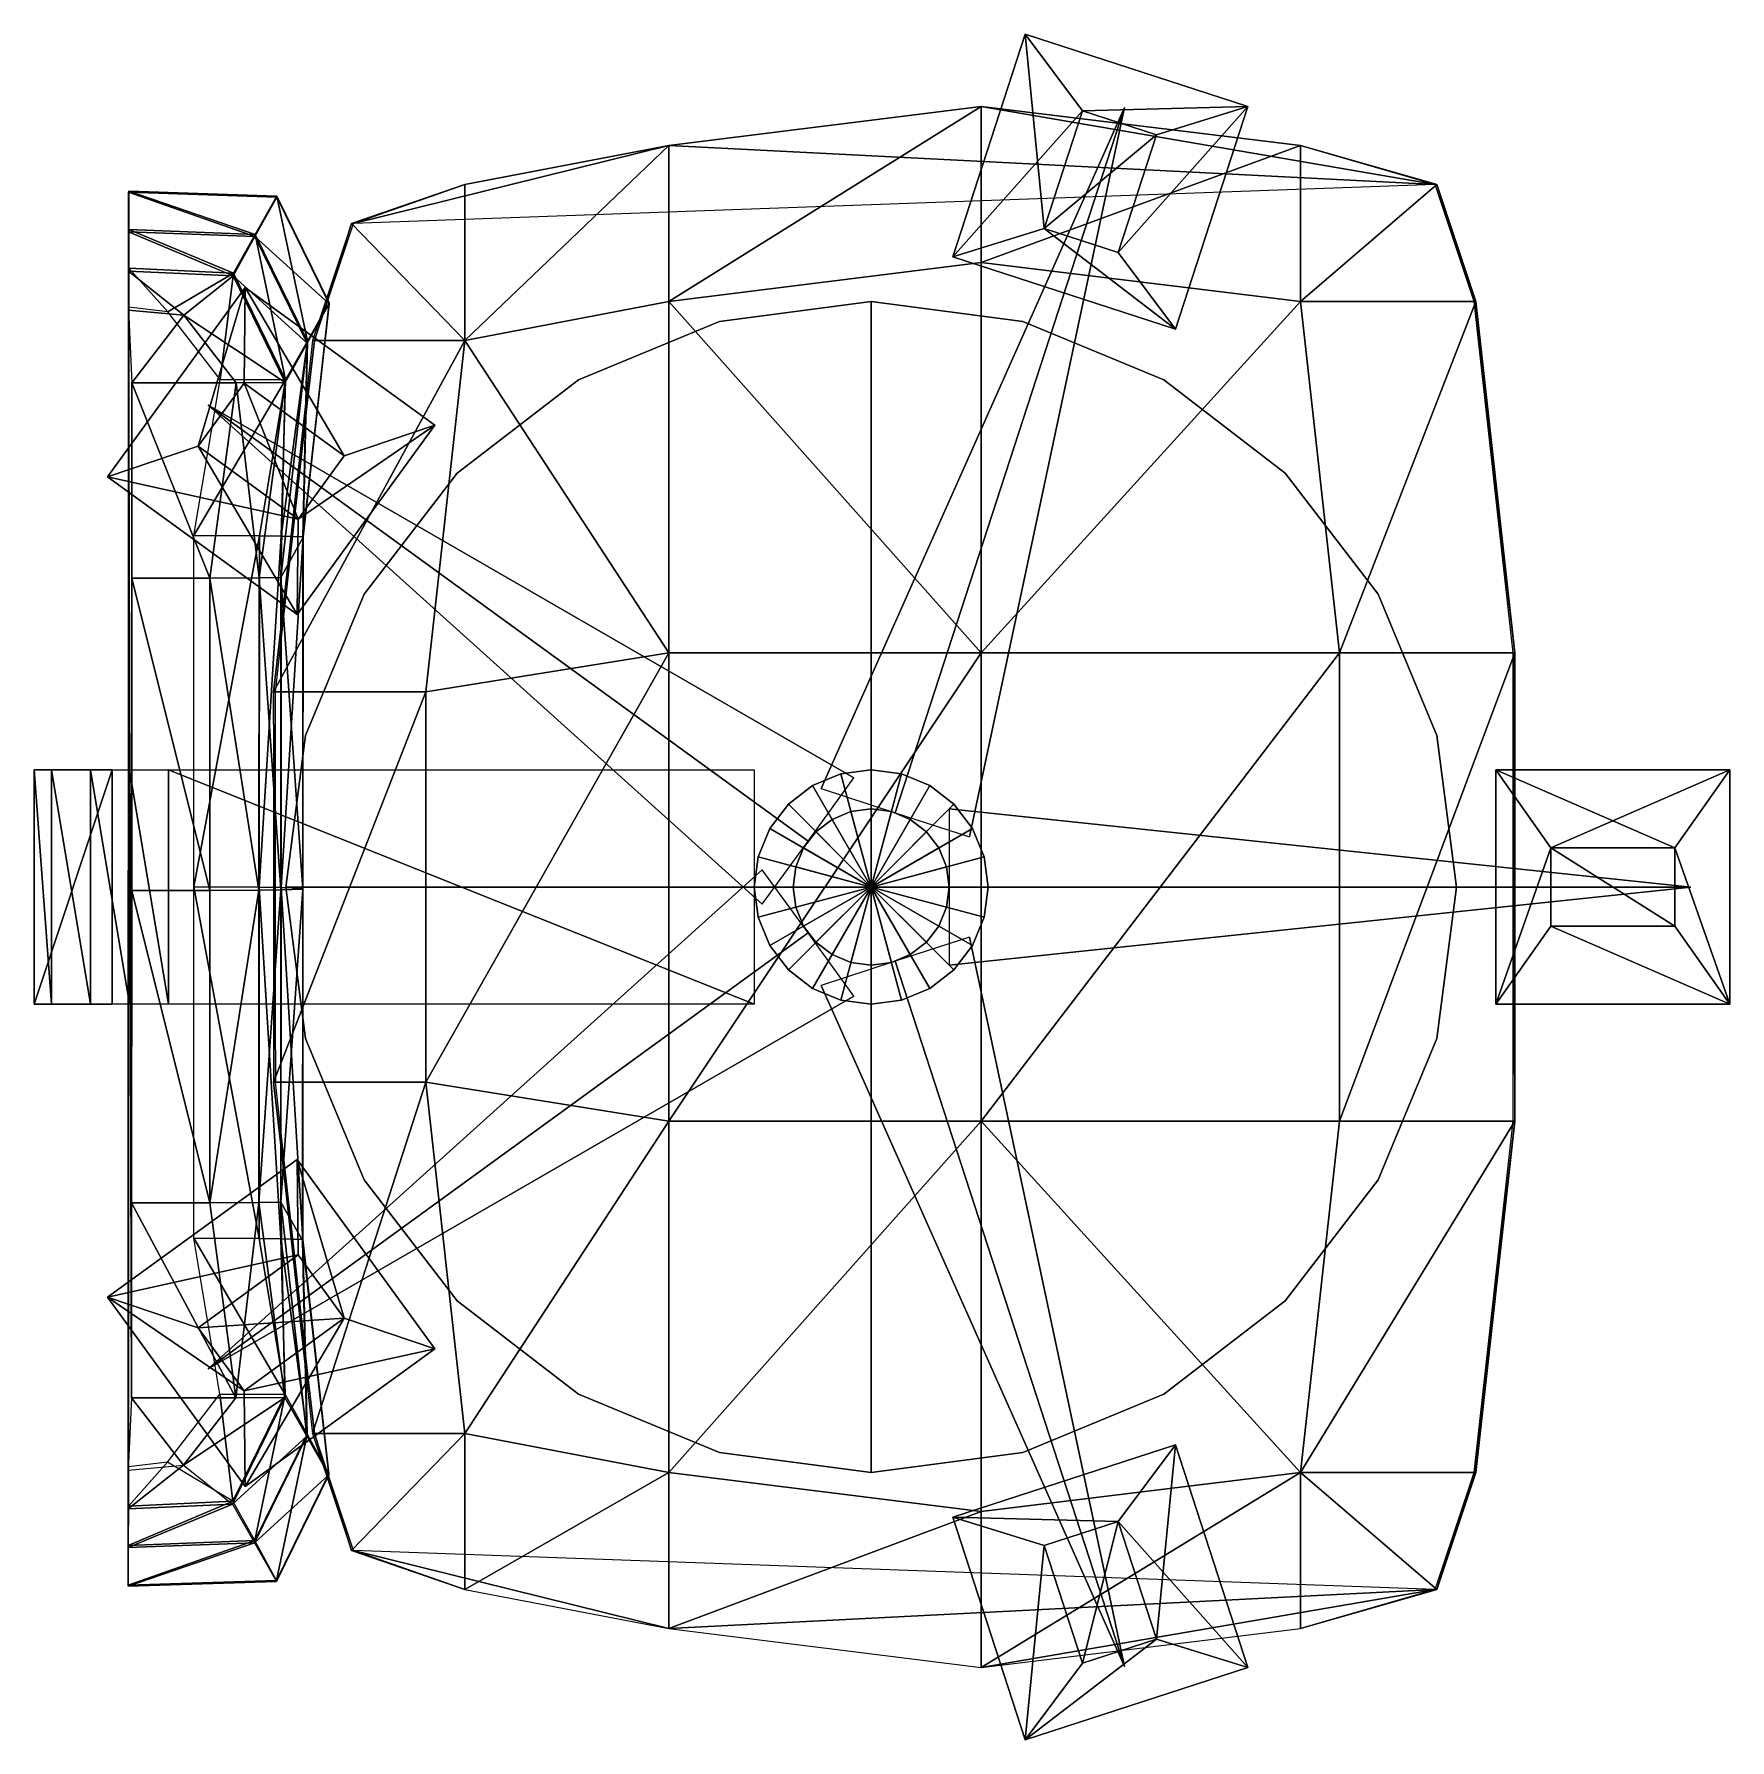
# Model space of a CAD drawing. Extents: x -0.534 to 0.018, y -0.277 to 0.277.
import ezdxf

# ---------------------------------------------------------------- set-up
doc = ezdxf.new("R2010")
doc.units = 0
doc.header["$LTSCALE"] = 2
doc.layers.get('0').update_dxf_attribs({"linetype": 'CONTINUOUS'})

msp = doc.modelspace()

# ---------------------------------------------------------------- meshes
at = {"color": 251, "linetype": 'BYBLOCK'}
mesh = msp.add_polyface(dxfattribs=at)
corners = [(-0.21134, -0.2775, 0.01796), (-0.13886, -0.25395, 0.01796), (-0.21134, -0.2775, 0.05606), (-0.13886, -0.25395, 0.05606), (-0.19273, -0.25257, 0.07402), (-0.16857, -0.24472, 0.07402), (-0.16857, -0.24472), (-0.19273, -0.25257), (-0.23488, -0.20503, 0.01796), (-0.16241, -0.18148, 0.01796), (-0.18102, -0.20641), (-0.20518, -0.21426), (-0.23488, -0.20503, 0.05606), (-0.20518, -0.21426, 0.07402), (-0.18102, -0.20641, 0.07402), (-0.16241, -0.18148, 0.05606), (0.01796, -0.0381, 0.01796), (0.01796, 0.0381, 0.01796), (0.01796, -0.0381, 0.05606), (0.01796, 0.0381, 0.05606), (0, -0.0127, 0.07402), (0, 0.0127, 0.07402), (0, 0.0127), (0, -0.0127), (-0.05824, -0.0381, 0.01796), (-0.05824, 0.0381, 0.01796), (-0.04028, 0.0127), (-0.04028, -0.0127), (-0.05824, -0.0381, 0.05606), (-0.04028, -0.0127, 0.07402), (-0.04028, 0.0127, 0.07402), (-0.05824, 0.0381, 0.05606), (-0.13886, 0.25395, 0.01796), (-0.21134, 0.2775, 0.01796), (-0.13886, 0.25395, 0.05606), (-0.21134, 0.2775, 0.05606), (-0.16857, 0.24472, 0.07402), (-0.19273, 0.25257, 0.07402), (-0.19273, 0.25257), (-0.16857, 0.24472), (-0.16241, 0.18148, 0.01796), (-0.23488, 0.20503, 0.01796), (-0.20518, 0.21426), (-0.18102, 0.20641), (-0.16241, 0.18148, 0.05606), (-0.18102, 0.20641, 0.07402), (-0.20518, 0.21426, 0.07402), (-0.23488, 0.20503, 0.05606), (-0.50987, -0.1334, 0.01796), (-0.46508, -0.19505, 0.01796), (-0.50987, -0.1334, 0.05606), (-0.46508, -0.19505, 0.05606), (-0.48041, -0.1434, 0.07402), (-0.46548, -0.16394, 0.07402), (-0.46548, -0.16394), (-0.48041, -0.1434), (-0.44823, -0.08861, 0.01796), (-0.40344, -0.15026, 0.01796), (-0.4329, -0.14027), (-0.44783, -0.11972), (-0.44823, -0.08861, 0.05606), (-0.44783, -0.11972, 0.07402), (-0.4329, -0.14027, 0.07402), (-0.40344, -0.15026, 0.05606), (-0.46508, 0.19505, 0.01796), (-0.50987, 0.1334, 0.01796), (-0.46508, 0.19505, 0.05606), (-0.50987, 0.1334, 0.05606), (-0.46548, 0.16394, 0.07402), (-0.48041, 0.1434, 0.07402), (-0.48041, 0.1434), (-0.46548, 0.16394), (-0.40344, 0.15026, 0.01796), (-0.44823, 0.08861, 0.01796), (-0.44783, 0.11972), (-0.4329, 0.14027), (-0.40344, 0.15026, 0.05606), (-0.4329, 0.14027, 0.07402), (-0.44783, 0.11972, 0.07402), (-0.44823, 0.08861, 0.05606)]
mesh.append_faces([[corners[k] for k in face] for face in [(0, 1, 2), (3, 2, 1), (4, 2, 5), (3, 5, 2), (1, 0, 6), (7, 6, 0), (12, 2, 13), (4, 13, 2), (13, 4, 14), (5, 14, 4), (15, 14, 3), (5, 3, 14), (16, 17, 18), (19, 18, 17), (20, 18, 21), (19, 21, 18), (17, 16, 22), (23, 22, 16), (28, 18, 29), (20, 29, 18), (29, 20, 30), (21, 30, 20), (31, 30, 19), (21, 19, 30), (32, 33, 34), (35, 34, 33), (36, 34, 37), (35, 37, 34), (33, 32, 38), (39, 38, 32), (44, 34, 45), (36, 45, 34), (45, 36, 46), (37, 46, 36), (47, 46, 35), (37, 35, 46), (48, 49, 50), (51, 50, 49), (52, 50, 53), (51, 53, 50), (49, 48, 54), (55, 54, 48), (60, 50, 61), (52, 61, 50), (61, 52, 62), (53, 62, 52), (63, 62, 51), (53, 51, 62), (64, 65, 66), (67, 66, 65), (68, 66, 69), (67, 69, 66), (65, 64, 70), (71, 70, 64), (76, 66, 77), (68, 77, 66), (77, 68, 78), (69, 78, 68), (79, 78, 67), (69, 67, 78)]], dxfattribs={"vtx1": -1, "color": 251})
mesh.append_faces([[corners[k] for k in face] for face in [(8, 9, 10), (10, 11, 8), (12, 13, 14), (14, 15, 12), (9, 8, 12), (12, 15, 9), (2, 12, 8), (8, 0, 2), (0, 8, 11), (11, 7, 0), (7, 11, 10), (10, 6, 7), (6, 10, 9), (9, 1, 6), (1, 9, 15), (15, 3, 1), (24, 25, 26), (26, 27, 24), (28, 29, 30), (30, 31, 28), (25, 24, 28), (28, 31, 25), (18, 28, 24), (24, 16, 18), (16, 24, 27), (27, 23, 16), (23, 27, 26), (26, 22, 23), (22, 26, 25), (25, 17, 22), (17, 25, 31), (31, 19, 17), (40, 41, 42), (42, 43, 40), (44, 45, 46), (46, 47, 44), (41, 40, 44), (44, 47, 41), (34, 44, 40), (40, 32, 34), (32, 40, 43), (43, 39, 32), (39, 43, 42), (42, 38, 39), (38, 42, 41), (41, 33, 38), (33, 41, 47), (47, 35, 33), (56, 57, 58), (58, 59, 56), (60, 61, 62), (62, 63, 60), (57, 56, 60), (60, 63, 57), (50, 60, 56), (56, 48, 50), (48, 56, 59), (59, 55, 48), (55, 59, 58), (58, 54, 55), (54, 58, 57), (57, 49, 54), (49, 57, 63), (63, 51, 49), (72, 73, 74), (74, 75, 72), (76, 77, 78), (78, 79, 76), (73, 72, 76), (76, 79, 73), (66, 76, 72), (72, 64, 66), (64, 72, 75), (75, 71, 64), (71, 75, 74), (74, 70, 71), (70, 74, 73), (73, 65, 70), (65, 73, 79), (79, 67, 65)]], dxfattribs={"vtx2": -1, "color": 251})
at = {"color": 0, "linetype": 'BYBLOCK'}
mesh = msp.add_polyface(dxfattribs=at)
corners = [(-0.46817, -0.1662, 1.08956), (-0.50208, -0.16619, 1.08954), (-0.48518, -0.18814, 1.07676), (-0.50322, -0.18972, 1.07674), (-0.50308, 0.18764, 1.07837), (-0.50196, 0.164, 1.09097), (-0.48505, 0.18605, 1.07837), (-0.46805, 0.16399, 1.09098), (-0.50199, 0.10045, 1.10339), (-0.47659, 0.10044, 1.10341), (-0.50202, -0.00115, 1.10296), (-0.47662, -0.00116, 1.10297), (-0.50206, -0.10275, 1.10252), (-0.47666, -0.10276, 1.10253), (-0.06467, -0.1905, 0.73585), (-0.12174, -0.1905, 0.76091), (-0.07737, -0.2286, 0.71045), (-0.12174, -0.2413, 0.73551), (-0.10904, -0.0762, 0.74821), (-0.05197, -0.0762, 0.72315), (-0.10904, 0.0762, 0.74821), (-0.05197, 0.0762, 0.72315), (-0.12174, 0.1905, 0.76091), (-0.06467, 0.1905, 0.73585), (-0.12174, 0.2413, 0.73551), (-0.07737, 0.2286, 0.71045), (-0.22568, -0.2032, 0.74838), (-0.22568, -0.254, 0.72298), (-0.22568, -0.0762, 0.73568), (-0.22568, 0.0762, 0.73568), (-0.22568, 0.2032, 0.74838), (-0.22568, 0.254, 0.72298), (-0.32728, 0.2413, 0.72298), (-0.32728, 0.1905, 0.74838), (-0.32728, 0.0762, 0.73568), (-0.32728, -0.0762, 0.73568), (-0.32728, -0.1905, 0.74838), (-0.32728, -0.2413, 0.72298), (-0.39362, -0.1778, 0.75339), (-0.39362, -0.2286, 0.72799), (-0.40632, -0.0635, 0.74069), (-0.40632, 0.0635, 0.74069), (-0.39362, 0.1778, 0.75339), (-0.39362, 0.2286, 0.72799), (-0.43047, 0.2159, 0.71045), (-0.44317, 0.1778, 0.73585), (-0.45587, 0.0635, 0.72315), (-0.45587, -0.0635, 0.72315), (-0.44317, -0.1778, 0.73585), (-0.43047, -0.2159, 0.71045)]
mesh.append_faces([[corners[k] for k in face] for face in [(2, 1, 3), (6, 5, 7), (16, 15, 17), (25, 22, 23), (15, 28, 26), (22, 29, 20), (29, 33, 34), (28, 36, 26), (35, 38, 36), (34, 42, 41), (42, 44, 45), (38, 49, 39)]], dxfattribs={"vtx0": -1, "color": 0})
mesh.append_faces([[corners[k] for k in face] for face in [(0, 1, 2), (4, 5, 6), (8, 9, 5), (7, 5, 9), (10, 11, 8), (9, 8, 11), (12, 13, 10), (11, 10, 13), (1, 0, 12), (13, 12, 0), (14, 15, 16), (18, 15, 19), (14, 19, 15), (20, 18, 21), (19, 21, 18), (22, 20, 23), (21, 23, 20), (24, 22, 25), (26, 27, 15), (17, 15, 27), (18, 28, 15), (29, 28, 20), (18, 20, 28), (30, 29, 22), (31, 30, 24), (22, 24, 30), (32, 33, 31), (30, 31, 33), (30, 33, 29), (34, 35, 29), (28, 29, 35), (35, 36, 28), (36, 37, 26), (27, 26, 37), (38, 39, 36), (37, 36, 39), (40, 38, 35), (41, 40, 34), (35, 34, 40), (33, 42, 34), (43, 42, 32), (33, 32, 42), (43, 44, 42), (45, 46, 42), (41, 42, 46), (46, 47, 41), (40, 41, 47), (47, 48, 40), (38, 40, 48), (48, 49, 38)]], dxfattribs={"vtx1": -1, "color": 0})
mesh = msp.add_polyface(dxfattribs=at)
corners = [(-0.22568, -0.254, 0.72298), (-0.07795, -0.2286, 0.69952), (-0.32728, -0.2413, 0.72298), (-0.42989, -0.2159, 0.70202), (-0.22568, 0.254, 0.72298), (-0.07795, 0.2286, 0.69952), (-0.32728, 0.2413, 0.72298), (-0.42989, 0.2159, 0.70202), (-0.46193, 0.21161, 1.04039), (-0.50306, 0.2132, 1.04038), (-0.46905, 0.1988, 1.06573), (-0.50307, 0.20039, 1.06572), (-0.4548, 0.22447, 1.00235), (-0.50303, 0.22607, 1.00234), (-0.503, 0.22639, 0.92614), (-0.45477, 0.2248, 0.92615), (-0.50298, 0.21391, 0.87528), (-0.46186, 0.21232, 0.87529), (-0.48505, 0.18605, 1.07837), (-0.50308, 0.18764, 1.07837), (-0.50298, 0.20132, 0.84983), (-0.46896, 0.19973, 0.84983), (-0.50298, 0.18868, 0.83707), (-0.49027, 0.18709, 0.83707), (-0.50311, -0.18867, 0.83544), (-0.50312, -0.20143, 0.84809), (-0.49041, -0.1871, 0.83546), (-0.4691, -0.19986, 0.84811), (-0.50314, -0.21424, 0.87343), (-0.46201, -0.21267, 0.87346), (-0.46919, -0.20079, 1.06401), (-0.50321, -0.20236, 1.06399), (-0.48518, -0.18814, 1.07676), (-0.50322, -0.18972, 1.07674), (-0.50316, -0.22716, 0.92418), (-0.45493, -0.22559, 0.92421), (-0.5032, -0.22749, 1.00038), (-0.45496, -0.22592, 1.00041), (-0.46208, -0.21338, 1.03856), (-0.50321, -0.21495, 1.03853), (-0.07737, -0.2286, 0.71045), (-0.12174, -0.2413, 0.73551), (-0.43047, -0.2159, 0.71045), (-0.39362, -0.2286, 0.72799), (-0.43047, 0.2159, 0.71045), (-0.39362, 0.2286, 0.72799), (-0.07737, 0.2286, 0.71045), (-0.12174, 0.2413, 0.73551)]
mesh.append_faces([[corners[k] for k in face] for face in [(2, 1, 3), (6, 5, 7), (10, 9, 11), (8, 13, 9), (17, 14, 15), (18, 11, 19), (21, 16, 17), (23, 20, 21), (26, 25, 27), (27, 28, 29), (32, 31, 33), (29, 34, 35), (38, 36, 39), (30, 39, 31), (41, 1, 0), (3, 43, 2), (7, 45, 6), (47, 5, 4)]], dxfattribs={"vtx0": -1, "color": 0})
mesh.append_faces([[corners[k] for k in face] for face in [(0, 1, 2), (4, 5, 6), (8, 9, 10), (12, 13, 8), (14, 13, 15), (12, 15, 13), (16, 14, 17), (10, 11, 18), (20, 16, 21), (22, 20, 23), (24, 25, 26), (25, 28, 27), (30, 31, 32), (28, 34, 29), (34, 36, 35), (37, 35, 36), (37, 36, 38), (38, 39, 30), (40, 1, 41), (42, 43, 3), (44, 45, 7), (46, 5, 47)]], dxfattribs={"vtx1": -1, "color": 0})
at = {"color": 251, "linetype": 'BYBLOCK'}
mesh = msp.add_polyface(dxfattribs=at)
corners = [(-0.07743, 0.04931, 0.18941), (-0.07743, 0.04931, 0.21481), (-0.07094, 0, 0.21481), (-0.09646, 0.09525, 0.18941), (-0.09646, 0.09525, 0.21481), (-0.12674, 0.1347, 0.18941), (-0.12674, 0.1347, 0.21481), (-0.16619, 0.16498, 0.18941), (-0.16619, 0.16498, 0.21481), (-0.21213, 0.18401, 0.18941), (-0.21213, 0.18401, 0.21481), (-0.26144, 0.1905, 0.18941), (-0.26144, 0.1905, 0.21481), (-0.24874, 0.022, 0.39261), (-0.24874, 0.022, 0.69741), (-0.24348, 0.01796, 0.69741), (-0.25487, 0.02453, 0.39261), (-0.25487, 0.02453, 0.69741), (-0.26144, 0.0254, 0.39261), (-0.26144, 0.0254, 0.69741), (-0.22844, 0.01905, 0.08781), (-0.2345, 0.02694, 0.08781), (-0.22844, 0.01905, 0.39261), (-0.2345, 0.02694, 0.39261), (-0.26144, 0, 0.08781), (-0.24239, 0.033, 0.08781), (-0.26144, 0, 0.39261), (-0.24239, 0.033, 0.39261), (-0.25158, 0.0368, 0.08781), (-0.25158, 0.0368, 0.39261), (-0.26144, 0.0381, 0.08781), (-0.26144, 0.0381, 0.39261), (-0.17902, 0.25365, 0.11321), (-0.17902, 0.25365, 0.07511), (-0.27775, 0.03201, 0.08781), (-0.25359, 0.02416, 0.15131), (-0.22943, 0.01631, 0.08781)]
mesh.append_faces([[corners[k] for k in face] for face in [(32, 34, 35), (36, 32, 35)]], dxfattribs={"vtx0": -1, "color": 251})
mesh.append_faces([[corners[k] for k in face] for face in [(21, 24, 25), (25, 24, 28), (28, 24, 30)]], dxfattribs={"vtx0": -1, "vtx1": -1, "color": 251})
mesh.append_faces([[corners[k] for k in face] for face in [(26, 23, 27), (26, 27, 29), (26, 29, 31)]], dxfattribs={"vtx0": -1, "vtx2": -1, "color": 251})
mesh.append_faces([[corners[k] for k in face] for face in [(0, 3, 1), (3, 5, 4), (5, 7, 6), (7, 9, 8), (9, 11, 10), (13, 16, 14), (16, 18, 17), (20, 21, 22), (21, 25, 23), (25, 28, 27), (28, 30, 29), (33, 32, 36)]], dxfattribs={"vtx1": -1, "color": 251})
mesh.append_faces([[corners[k] for k in face] for face in [(0, 1, 2), (3, 4, 1), (5, 6, 4), (7, 8, 6), (9, 10, 8), (11, 12, 10), (13, 14, 15), (16, 17, 14), (18, 19, 17), (21, 23, 22), (25, 27, 23), (28, 29, 27), (30, 31, 29), (32, 33, 34)]], dxfattribs={"vtx2": -1, "color": 251})
at = {"color": 0, "linetype": 'BYBLOCK'}
mesh = msp.add_polyface(dxfattribs=at)
corners = [(-0.50298, 0.18868, 0.83707), (-0.50298, 0.20132, 0.84983), (-0.50312, -0.20143, 0.84809), (-0.50311, -0.18867, 0.83544), (-0.50298, 0.21391, 0.87528), (-0.50314, -0.21424, 0.87343), (-0.503, 0.22639, 0.92614), (-0.50316, -0.22716, 0.92418), (-0.50196, 0.164, 1.09097), (-0.50199, 0.10045, 1.10339), (-0.50206, -0.10275, 1.10252), (-0.50208, -0.16619, 1.08954), (-0.50308, 0.18764, 1.07837), (-0.50322, -0.18972, 1.07674), (-0.50307, 0.20039, 1.06572), (-0.50321, -0.20236, 1.06399), (-0.50306, 0.2132, 1.04038), (-0.50321, -0.21495, 1.03853), (-0.50303, 0.22607, 1.00234), (-0.5032, -0.22749, 1.00038), (-0.46905, 0.1988, 1.06573), (-0.45205, 0.1641, 1.06559), (-0.44493, 0.1769, 1.04025), (-0.46193, 0.21161, 1.04039), (-0.46058, 0.10054, 1.07801), (-0.45347, 0.10065, 1.05262), (-0.46062, -0.00105, 1.07757), (-0.4535, -0.00095, 1.05218), (-0.44637, -0.00073, 1.00138), (-0.44633, 0.11357, 1.00187), (-0.4378, 0.18976, 1.00221), (-0.4548, 0.22447, 1.00235), (-0.43777, 0.19009, 0.92601), (-0.45477, 0.2248, 0.92615), (-0.4463, 0.1139, 0.92568), (-0.44634, -0.0004, 0.92518), (-0.45343, -0.00018, 0.87438), (-0.45338, 0.11412, 0.87487), (-0.44486, 0.17762, 0.87515), (-0.46186, 0.21232, 0.87529), (-0.47659, 0.10044, 1.10341), (-0.47662, -0.00116, 1.10297), (-0.46805, 0.16399, 1.09098), (-0.48505, 0.18605, 1.07837), (-0.45196, 0.16503, 0.84969), (-0.46896, 0.19973, 0.84983), (-0.46048, 0.11423, 0.84947), (-0.46052, -0.00007, 0.84898), (-0.48183, 0.00005, 0.82357), (-0.48179, 0.11435, 0.82406), (-0.47327, 0.16514, 0.82428), (-0.49027, 0.18709, 0.83707), (-0.45207, -0.16517, 0.84827), (-0.4691, -0.19986, 0.84811), (-0.47338, -0.16505, 0.82286), (-0.49041, -0.1871, 0.83546), (-0.46056, -0.11437, 0.84848), (-0.48187, -0.11425, 0.82307), (-0.45347, -0.11448, 0.87389), (-0.44498, -0.17798, 0.87362), (-0.46201, -0.21267, 0.87346), (-0.46817, -0.1662, 1.08956), (-0.48518, -0.18814, 1.07676), (-0.45217, -0.1661, 1.06417), (-0.46919, -0.20079, 1.06401), (-0.47666, -0.10276, 1.10253), (-0.46066, -0.10265, 1.07714), (-0.4379, -0.1909, 0.92436), (-0.45493, -0.22559, 0.92421), (-0.44638, -0.1147, 0.92469), (-0.44641, -0.11503, 1.00089), (-0.43794, -0.19123, 1.00056), (-0.45496, -0.22592, 1.00041), (-0.44506, -0.17869, 1.03871), (-0.46208, -0.21338, 1.03856), (-0.45354, -0.10255, 1.05174), (-0.44259, -0.1778, 0.70202), (-0.44317, -0.1778, 0.73585), (-0.43047, -0.2159, 0.71045), (-0.42989, -0.2159, 0.70202), (-0.45529, -0.0635, 0.70202), (-0.45587, -0.0635, 0.72315), (-0.45529, 0.0635, 0.70202), (-0.45587, 0.0635, 0.72315), (-0.44259, 0.1778, 0.70202), (-0.44317, 0.1778, 0.73585), (-0.42989, 0.2159, 0.70202), (-0.43047, 0.2159, 0.71045), (-0.07795, 0.2286, 0.69952), (-0.07737, 0.2286, 0.71045), (-0.06525, 0.1905, 0.69952), (-0.06467, 0.1905, 0.73585), (-0.05197, 0.0762, 0.72315), (-0.05255, 0.0762, 0.69952), (-0.05197, -0.0762, 0.72315), (-0.05255, -0.0762, 0.69952), (-0.06525, -0.1905, 0.69952), (-0.06467, -0.1905, 0.73585), (-0.07737, -0.2286, 0.71045), (-0.07795, -0.2286, 0.69952)]
mesh.append_faces([[corners[k] for k in face] for face in [(21, 25, 22), (22, 29, 30), (34, 38, 32), (43, 21, 20), (37, 44, 38), (45, 50, 51), (54, 53, 55), (52, 58, 59), (63, 62, 64), (59, 69, 67), (70, 73, 71), (75, 63, 73), (76, 78, 79), (76, 81, 77), (84, 83, 82), (84, 87, 85), (90, 89, 91), (90, 92, 93), (96, 94, 97), (96, 98, 99)]], dxfattribs={"vtx0": -1, "color": 0})
mesh.append_faces([[corners[k] for k in face] for face in [(4, 5, 2), (2, 1, 4), (6, 7, 5), (5, 4, 6)]], dxfattribs={"vtx0": -1, "vtx2": -1, "color": 0})
mesh.append_faces([[corners[k] for k in face] for face in [(52, 53, 54), (56, 52, 57), (54, 57, 52), (47, 56, 48), (57, 48, 56), (36, 58, 47), (56, 47, 58), (56, 58, 52), (59, 60, 52), (53, 52, 60), (61, 62, 63), (65, 61, 66), (63, 66, 61), (41, 65, 26), (66, 26, 65), (67, 68, 59), (60, 59, 68), (58, 69, 59), (35, 69, 36), (58, 36, 69), (28, 70, 35), (69, 35, 70), (70, 71, 69), (67, 69, 71), (71, 72, 67), (68, 67, 72), (73, 74, 71), (72, 71, 74), (75, 73, 70), (27, 75, 28), (70, 28, 75), (26, 66, 27), (75, 27, 66), (66, 63, 75), (63, 64, 73), (74, 73, 64), (88, 89, 90), (91, 92, 90), (92, 94, 93), (95, 93, 94), (95, 94, 96), (97, 98, 96)]], dxfattribs={"vtx1": -1, "color": 0})
mesh.append_faces([[corners[k] for k in face] for face in [(0, 1, 2), (10, 11, 8), (12, 8, 11), (11, 13, 12), (14, 12, 13), (13, 15, 14), (16, 14, 15), (15, 17, 16), (18, 16, 17), (17, 19, 18), (6, 18, 19), (19, 7, 6)]], dxfattribs={"vtx1": -1, "vtx2": -1, "color": 0})
mesh.append_faces([[corners[k] for k in face] for face in [(2, 3, 0), (8, 9, 10), (20, 21, 22), (22, 23, 20), (21, 24, 25), (24, 26, 27), (27, 25, 24), (25, 27, 28), (28, 29, 25), (22, 25, 29), (23, 22, 30), (30, 31, 23), (31, 30, 32), (32, 33, 31), (30, 29, 34), (34, 32, 30), (29, 28, 35), (35, 34, 29), (34, 35, 36), (36, 37, 34), (34, 37, 38), (33, 32, 38), (38, 39, 33), (40, 41, 26), (26, 24, 40), (42, 40, 24), (24, 21, 42), (43, 42, 21), (39, 38, 44), (44, 45, 39), (37, 46, 44), (37, 36, 47), (47, 46, 37), (46, 47, 48), (48, 49, 46), (44, 46, 49), (49, 50, 44), (45, 44, 50), (76, 77, 78), (76, 80, 81), (80, 82, 83), (83, 81, 80), (84, 85, 83), (84, 86, 87)]], dxfattribs={"vtx2": -1, "color": 0})
at = {"color": 251, "linetype": 'BYBLOCK'}
mesh = msp.add_polyface(dxfattribs=at)
corners = [(-0.31074, 0.18401, 0.18941), (-0.31074, 0.18401, 0.21481), (-0.26144, 0.1905, 0.21481), (-0.35669, 0.16498, 0.18941), (-0.35669, 0.16498, 0.21481), (-0.39614, 0.1347, 0.18941), (-0.39614, 0.1347, 0.21481), (-0.42642, 0.09525, 0.18941), (-0.42642, 0.09525, 0.21481), (-0.44545, 0.04931, 0.18941), (-0.44545, 0.04931, 0.21481), (-0.45194, 0, 0.18941), (-0.45194, 0, 0.21481), (-0.28344, 0.0127, 0.39261), (-0.28344, 0.0127, 0.69741), (-0.2794, 0.01796, 0.69741), (-0.28597, 0.00657, 0.39261), (-0.28597, 0.00657, 0.69741), (-0.28684, 0, 0.39261), (-0.28684, 0, 0.69741), (-0.28049, 0.033, 0.08781), (-0.28838, 0.02694, 0.08781), (-0.28049, 0.033, 0.39261), (-0.28838, 0.02694, 0.39261), (-0.26144, 0, 0.08781), (-0.29444, 0.01905, 0.08781), (-0.29444, 0.01905, 0.39261), (-0.29824, 0.00986, 0.08781), (-0.26144, 0, 0.39261), (-0.29824, 0.00986, 0.39261), (-0.29954, 0, 0.08781), (-0.29954, 0, 0.39261), (-0.4772, 0.15676, 0.11321), (-0.4772, 0.15676, 0.07511), (-0.29692, -0.00562, 0.08781), (-0.28199, 0.01493, 0.15131), (-0.26706, 0.03548, 0.08781)]
mesh.append_faces([[corners[k] for k in face] for face in [(32, 34, 35), (36, 32, 35)]], dxfattribs={"vtx0": -1, "color": 251})
mesh.append_faces([[corners[k] for k in face] for face in [(21, 24, 25), (25, 24, 27), (27, 24, 30)]], dxfattribs={"vtx0": -1, "vtx1": -1, "color": 251})
mesh.append_faces([[corners[k] for k in face] for face in [(28, 26, 29), (28, 29, 31)]], dxfattribs={"vtx0": -1, "vtx2": -1, "color": 251})
mesh.append_faces([[corners[k] for k in face] for face in [(0, 3, 1), (3, 5, 4), (5, 7, 6), (7, 9, 8), (9, 11, 10), (13, 16, 14), (16, 18, 17), (20, 21, 22), (21, 25, 23), (25, 27, 26), (27, 30, 29), (33, 32, 36)]], dxfattribs={"vtx1": -1, "color": 251})
mesh.append_faces([[corners[k] for k in face] for face in [(0, 1, 2), (3, 4, 1), (5, 6, 4), (7, 8, 6), (9, 10, 8), (11, 12, 10), (13, 14, 15), (16, 17, 14), (18, 19, 17), (21, 23, 22), (25, 26, 23), (27, 29, 26), (30, 31, 29), (32, 33, 34)]], dxfattribs={"vtx2": -1, "color": 251})
mesh = msp.add_polyface(dxfattribs=at)
corners = [(-0.26144, 0.1905, 0.18941), (-0.31074, 0.18401, 0.18941), (-0.26144, 0.1905, 0.21481), (-0.25487, 0.02453, 0.39261), (-0.26144, 0, 0.39261), (-0.26144, 0.0254, 0.39261), (-0.26801, 0.02453, 0.39261), (-0.26144, 0, 0.69741), (-0.26144, 0.0254, 0.69741), (-0.26801, 0.02453, 0.69741), (-0.27414, 0.022, 0.39261), (-0.27414, 0.022, 0.69741), (-0.2794, 0.01796, 0.39261), (-0.2794, 0.01796, 0.69741), (-0.28344, 0.0127, 0.39261), (-0.28344, 0.0127, 0.69741), (-0.28597, 0.00657, 0.39261), (-0.28597, 0.00657, 0.69741), (-0.28684, 0, 0.39261), (-0.28684, 0, 0.69741), (-0.26144, 0.0381, 0.08781), (-0.26144, 0, 0.08781), (-0.2713, 0.0368, 0.08781), (-0.26144, 0.0381, 0.39261), (-0.2713, 0.0368, 0.39261), (-0.28049, 0.033, 0.08781), (-0.28049, 0.033, 0.39261), (-0.28838, 0.02694, 0.08781), (-0.28838, 0.02694, 0.39261), (-0.29444, 0.01905, 0.39261), (-0.26144, 0.0381, 0.21481), (-0.26144, 0.0381, 0.18941)]
mesh.append_faces([[corners[k] for k in face] for face in [(3, 4, 5), (5, 4, 6), (6, 4, 10), (10, 4, 12), (12, 4, 14), (14, 4, 16), (16, 4, 18), (20, 21, 22), (22, 21, 25), (25, 21, 27)]], dxfattribs={"vtx0": -1, "vtx1": -1, "color": 251})
mesh.append_faces([[corners[k] for k in face] for face in [(7, 8, 9), (7, 9, 11), (7, 11, 13), (7, 13, 15), (7, 15, 17), (7, 17, 19), (4, 23, 24), (4, 24, 26), (4, 26, 28), (4, 28, 29)]], dxfattribs={"vtx0": -1, "vtx2": -1, "color": 251})
mesh.append_faces([[corners[k] for k in face] for face in [(0, 1, 2), (5, 6, 8), (6, 10, 9), (10, 12, 11), (12, 14, 13), (20, 22, 23), (22, 25, 24), (30, 31, 2), (0, 2, 31)]], dxfattribs={"vtx1": -1, "color": 251})
mesh.append_faces([[corners[k] for k in face] for face in [(6, 9, 8), (10, 11, 9), (12, 13, 11), (22, 24, 23), (25, 26, 24)]], dxfattribs={"vtx2": -1, "color": 251})
mesh = msp.add_polyface(dxfattribs=at)
corners = [(-0.07094, 0, 0.18941), (-0.07743, 0.04931, 0.18941), (-0.07094, 0, 0.21481), (-0.23604, 0, 0.39261), (-0.26144, 0, 0.39261), (-0.2369, 0.00657, 0.39261), (-0.26144, 0, 0.69741), (-0.23604, 0, 0.69741), (-0.2369, 0.00657, 0.69741), (-0.23944, 0.0127, 0.39261), (-0.23944, 0.0127, 0.69741), (-0.24348, 0.01796, 0.39261), (-0.24348, 0.01796, 0.69741), (-0.24874, 0.022, 0.39261), (-0.24874, 0.022, 0.69741), (-0.25487, 0.02453, 0.39261), (-0.25487, 0.02453, 0.69741), (-0.26144, 0.0254, 0.69741), (-0.22334, 0, 0.08781), (-0.26144, 0, 0.08781), (-0.22464, 0.00986, 0.08781), (-0.22334, 0, 0.39261), (-0.22464, 0.00986, 0.39261), (-0.22844, 0.01905, 0.08781), (-0.22844, 0.01905, 0.39261), (-0.2345, 0.02694, 0.08781), (-0.2345, 0.02694, 0.39261), (0.00526, 0, 0.11321), (0.00526, 0, 0.07511), (-0.23604, 0.0254, 0.08781), (-0.23604, 0, 0.15131), (-0.22334, 0, 0.21481), (-0.22334, 0, 0.18941)]
mesh.append_faces([[corners[k] for k in face] for face in [(27, 29, 30)]], dxfattribs={"vtx0": -1, "color": 251})
mesh.append_faces([[corners[k] for k in face] for face in [(3, 4, 5), (5, 4, 9), (9, 4, 11), (11, 4, 13), (13, 4, 15), (18, 19, 20), (20, 19, 23), (23, 19, 25)]], dxfattribs={"vtx0": -1, "vtx1": -1, "color": 251})
mesh.append_faces([[corners[k] for k in face] for face in [(6, 7, 8), (6, 8, 10), (6, 10, 12), (6, 12, 14), (6, 14, 16), (6, 16, 17), (4, 21, 22), (4, 22, 24), (4, 24, 26)]], dxfattribs={"vtx0": -1, "vtx2": -1, "color": 251})
mesh.append_faces([[corners[k] for k in face] for face in [(0, 1, 2), (3, 5, 7), (5, 9, 8), (9, 11, 10), (11, 13, 12), (18, 20, 21), (20, 23, 22), (31, 32, 2), (0, 2, 32)]], dxfattribs={"vtx1": -1, "color": 251})
mesh.append_faces([[corners[k] for k in face] for face in [(5, 8, 7), (9, 10, 8), (11, 12, 10), (20, 22, 21), (23, 24, 22), (27, 28, 29)]], dxfattribs={"vtx2": -1, "color": 251})
mesh = msp.add_polyface(dxfattribs=at)
corners = [(-0.29954, -0.0381, 0.68471), (-0.49004, -0.0381, 0.68471), (-0.49004, 0.0381, 0.68471), (-0.29954, 0.0381, 0.68471), (-0.50274, -0.0381, 0.68664), (-0.50274, 0.0381, 0.68664), (-0.51544, -0.0381, 0.69369), (-0.51544, 0.0381, 0.69369), (-0.52814, -0.0381, 0.70588), (-0.52814, 0.0381, 0.70588), (-0.53379, -0.0381, 0.72385), (-0.53379, 0.0381, 0.72385), (-0.53379, -0.0381, 0.92705), (-0.53379, 0.0381, 0.92705), (-0.53379, -0.0381, 0.99055), (-0.53379, 0.0381, 0.99055), (-0.50839, -0.0381, 0.99055), (-0.50839, -0.0381, 0.92705), (-0.50839, 0.0381, 0.99055), (-0.50839, 0.0381, 0.92705)]
mesh.append_faces([[corners[k] for k in face] for face in [(16, 17, 18), (19, 18, 17), (19, 13, 18), (15, 18, 13), (16, 14, 17), (12, 17, 14)]], dxfattribs={"vtx1": -1, "color": 251})
mesh.append_faces([[corners[k] for k in face] for face in [(0, 1, 2), (2, 3, 0), (1, 4, 5), (5, 2, 1), (4, 6, 7), (7, 5, 4), (6, 8, 9), (9, 7, 6), (8, 10, 11), (11, 9, 8), (10, 12, 13), (13, 11, 10), (12, 14, 15), (15, 13, 12), (18, 15, 14), (14, 16, 18)]], dxfattribs={"vtx2": -1, "color": 251})
mesh = msp.add_polyface(dxfattribs=at)
corners = [(-0.45194, 0, 0.18941), (-0.44545, -0.04931, 0.18941), (-0.45194, 0, 0.21481), (-0.44545, -0.04931, 0.21481), (-0.42642, -0.09525, 0.18941), (-0.42642, -0.09525, 0.21481), (-0.39614, -0.1347, 0.18941), (-0.39614, -0.1347, 0.21481), (-0.35669, -0.16498, 0.18941), (-0.35669, -0.16498, 0.21481), (-0.31074, -0.18401, 0.18941), (-0.31074, -0.18401, 0.21481), (-0.26144, -0.1905, 0.18941), (-0.28684, 0, 0.39261), (-0.28597, -0.00657, 0.39261), (-0.28684, 0, 0.69741), (-0.28597, -0.00657, 0.69741), (-0.28344, -0.0127, 0.39261), (-0.28344, -0.0127, 0.69741), (-0.29954, 0, 0.08781), (-0.26144, 0, 0.08781), (-0.29824, -0.00986, 0.08781), (-0.26144, 0, 0.39261), (-0.29954, 0, 0.39261), (-0.29824, -0.00986, 0.39261), (-0.29444, -0.01905, 0.08781), (-0.29444, -0.01905, 0.39261), (-0.28838, -0.02694, 0.08781), (-0.28838, -0.02694, 0.39261), (-0.28049, -0.033, 0.08781), (-0.28049, -0.033, 0.39261), (-0.4772, -0.15676, 0.11321), (-0.4772, -0.15676, 0.07511), (-0.26706, -0.03548, 0.08781), (-0.28199, -0.01493, 0.15131), (-0.29692, 0.00562, 0.08781), (-0.29954, 0, 0.21481), (-0.29954, 0, 0.18941)]
mesh.append_faces([[corners[k] for k in face] for face in [(31, 33, 34), (35, 31, 34)]], dxfattribs={"vtx0": -1, "color": 251})
mesh.append_faces([[corners[k] for k in face] for face in [(19, 20, 21), (21, 20, 25)]], dxfattribs={"vtx0": -1, "vtx1": -1, "color": 251})
mesh.append_faces([[corners[k] for k in face] for face in [(22, 23, 24), (22, 24, 26)]], dxfattribs={"vtx0": -1, "vtx2": -1, "color": 251})
mesh.append_faces([[corners[k] for k in face] for face in [(0, 1, 2), (1, 4, 3), (4, 6, 5), (6, 8, 7), (8, 10, 9), (10, 12, 11), (13, 14, 15), (14, 17, 16), (19, 21, 23), (21, 25, 24), (25, 27, 26), (27, 29, 28), (32, 31, 35), (36, 37, 2), (0, 2, 37)]], dxfattribs={"vtx1": -1, "color": 251})
mesh.append_faces([[corners[k] for k in face] for face in [(1, 3, 2), (4, 5, 3), (6, 7, 5), (8, 9, 7), (10, 11, 9), (14, 16, 15), (17, 18, 16), (21, 24, 23), (25, 26, 24), (27, 28, 26), (29, 30, 28), (31, 32, 33)]], dxfattribs={"vtx2": -1, "color": 251})
mesh = msp.add_polyface(dxfattribs=at)
corners = [(-0.26144, -0.1905, 0.18941), (-0.26144, -0.1905, 0.21481), (-0.31074, -0.18401, 0.21481), (-0.28684, 0, 0.39261), (-0.26144, 0, 0.39261), (-0.28597, -0.00657, 0.39261), (-0.26144, 0, 0.69741), (-0.28684, 0, 0.69741), (-0.28597, -0.00657, 0.69741), (-0.28344, -0.0127, 0.39261), (-0.28344, -0.0127, 0.69741), (-0.2794, -0.01796, 0.39261), (-0.2794, -0.01796, 0.69741), (-0.27414, -0.022, 0.39261), (-0.27414, -0.022, 0.69741), (-0.26801, -0.02453, 0.39261), (-0.26801, -0.02453, 0.69741), (-0.26144, -0.0254, 0.39261), (-0.26144, -0.0254, 0.69741), (-0.29444, -0.01905, 0.08781), (-0.26144, 0, 0.08781), (-0.28838, -0.02694, 0.08781), (-0.29444, -0.01905, 0.39261), (-0.28838, -0.02694, 0.39261), (-0.28049, -0.033, 0.08781), (-0.28049, -0.033, 0.39261), (-0.2713, -0.0368, 0.08781), (-0.2713, -0.0368, 0.39261), (-0.26144, -0.0381, 0.08781), (-0.26144, -0.0381, 0.39261), (-0.26144, -0.0381, 0.21481), (-0.26144, -0.0381, 0.18941)]
mesh.append_faces([[corners[k] for k in face] for face in [(3, 4, 5), (5, 4, 9), (9, 4, 11), (11, 4, 13), (13, 4, 15), (15, 4, 17), (19, 20, 21), (21, 20, 24), (24, 20, 26), (26, 20, 28)]], dxfattribs={"vtx0": -1, "vtx1": -1, "color": 251})
mesh.append_faces([[corners[k] for k in face] for face in [(6, 7, 8), (6, 8, 10), (6, 10, 12), (6, 12, 14), (6, 14, 16), (6, 16, 18), (4, 22, 23), (4, 23, 25), (4, 25, 27), (4, 27, 29)]], dxfattribs={"vtx0": -1, "vtx2": -1, "color": 251})
mesh.append_faces([[corners[k] for k in face] for face in [(9, 11, 10), (11, 13, 12), (13, 15, 14), (15, 17, 16), (24, 26, 25), (26, 28, 27), (30, 31, 1)]], dxfattribs={"vtx1": -1, "color": 251})
mesh.append_faces([[corners[k] for k in face] for face in [(0, 1, 2), (11, 12, 10), (13, 14, 12), (15, 16, 14), (17, 18, 16), (26, 27, 25), (28, 29, 27)]], dxfattribs={"vtx2": -1, "color": 251})
mesh = msp.add_polyface(dxfattribs=at)
corners = [(-0.21213, -0.18401, 0.18941), (-0.21213, -0.18401, 0.21481), (-0.26144, -0.1905, 0.21481), (-0.16619, -0.16498, 0.18941), (-0.16619, -0.16498, 0.21481), (-0.12674, -0.1347, 0.18941), (-0.12674, -0.1347, 0.21481), (-0.09646, -0.09525, 0.18941), (-0.09646, -0.09525, 0.21481), (-0.07743, -0.04931, 0.18941), (-0.07743, -0.04931, 0.21481), (-0.07094, 0, 0.18941), (-0.07094, 0, 0.21481), (-0.23944, -0.0127, 0.39261), (-0.23944, -0.0127, 0.69741), (-0.24348, -0.01796, 0.69741), (-0.2369, -0.00657, 0.39261), (-0.2369, -0.00657, 0.69741), (-0.23604, 0, 0.39261), (-0.23604, 0, 0.69741), (-0.24239, -0.033, 0.08781), (-0.2345, -0.02694, 0.08781), (-0.24239, -0.033, 0.39261), (-0.2345, -0.02694, 0.39261), (-0.22844, -0.01905, 0.08781), (-0.22844, -0.01905, 0.39261), (-0.26144, 0, 0.08781), (-0.22464, -0.00986, 0.08781), (-0.26144, 0, 0.39261), (-0.22464, -0.00986, 0.39261), (-0.22334, 0, 0.08781), (-0.22334, 0, 0.39261), (0.00526, 0, 0.07511), (0.00526, 0, 0.11321), (-0.23604, -0.0254, 0.08781), (-0.23604, 0, 0.15131), (-0.17902, -0.25365, 0.11321), (-0.17902, -0.25365, 0.07511), (-0.22943, -0.01631, 0.08781), (-0.25359, -0.02416, 0.15131), (-0.27775, -0.03201, 0.08781)]
mesh.append_faces([[corners[k] for k in face] for face in [(34, 33, 35), (36, 38, 39), (40, 36, 39)]], dxfattribs={"vtx0": -1, "color": 251})
mesh.append_faces([[corners[k] for k in face] for face in [(24, 26, 27), (27, 26, 30)]], dxfattribs={"vtx0": -1, "vtx1": -1, "color": 251})
mesh.append_faces([[corners[k] for k in face] for face in [(28, 25, 29), (28, 29, 31)]], dxfattribs={"vtx0": -1, "vtx2": -1, "color": 251})
mesh.append_faces([[corners[k] for k in face] for face in [(0, 3, 1), (3, 5, 4), (5, 7, 6), (7, 9, 8), (9, 11, 10), (13, 16, 14), (16, 18, 17), (20, 21, 22), (21, 24, 23), (24, 27, 25), (27, 30, 29), (32, 33, 34), (37, 36, 40)]], dxfattribs={"vtx1": -1, "color": 251})
mesh.append_faces([[corners[k] for k in face] for face in [(0, 1, 2), (3, 4, 1), (5, 6, 4), (7, 8, 6), (9, 10, 8), (11, 12, 10), (13, 14, 15), (16, 17, 14), (18, 19, 17), (21, 23, 22), (24, 25, 23), (27, 29, 25), (30, 31, 29), (36, 37, 38)]], dxfattribs={"vtx2": -1, "color": 251})
mesh = msp.add_polyface(dxfattribs=at)
corners = [(-0.26144, -0.1905, 0.18941), (-0.21213, -0.18401, 0.18941), (-0.26144, -0.1905, 0.21481), (-0.26144, -0.0254, 0.39261), (-0.26144, 0, 0.39261), (-0.25487, -0.02453, 0.39261), (-0.26144, 0, 0.69741), (-0.26144, -0.0254, 0.69741), (-0.25487, -0.02453, 0.69741), (-0.24874, -0.022, 0.39261), (-0.24874, -0.022, 0.69741), (-0.24348, -0.01796, 0.39261), (-0.24348, -0.01796, 0.69741), (-0.23944, -0.0127, 0.39261), (-0.23944, -0.0127, 0.69741), (-0.2369, -0.00657, 0.39261), (-0.2369, -0.00657, 0.69741), (-0.23604, 0, 0.39261), (-0.23604, 0, 0.69741), (-0.26144, -0.0381, 0.08781), (-0.26144, 0, 0.08781), (-0.25158, -0.0368, 0.08781), (-0.26144, -0.0381, 0.39261), (-0.25158, -0.0368, 0.39261), (-0.24239, -0.033, 0.08781), (-0.24239, -0.033, 0.39261), (-0.2345, -0.02694, 0.08781), (-0.2345, -0.02694, 0.39261), (-0.22844, -0.01905, 0.08781), (-0.22844, -0.01905, 0.39261), (-0.26144, -0.0381, 0.18941)]
mesh.append_faces([[corners[k] for k in face] for face in [(3, 4, 5), (5, 4, 9), (9, 4, 11), (11, 4, 13), (13, 4, 15), (15, 4, 17), (19, 20, 21), (21, 20, 24), (24, 20, 26), (26, 20, 28)]], dxfattribs={"vtx0": -1, "vtx1": -1, "color": 251})
mesh.append_faces([[corners[k] for k in face] for face in [(6, 7, 8), (6, 8, 10), (6, 10, 12), (6, 12, 14), (6, 14, 16), (6, 16, 18), (4, 22, 23), (4, 23, 25), (4, 25, 27), (4, 27, 29)]], dxfattribs={"vtx0": -1, "vtx2": -1, "color": 251})
mesh.append_faces([[corners[k] for k in face] for face in [(0, 1, 2), (3, 5, 7), (5, 9, 8), (9, 11, 10), (11, 13, 12), (19, 21, 22), (21, 24, 23), (0, 2, 30)]], dxfattribs={"vtx1": -1, "color": 251})
mesh.append_faces([[corners[k] for k in face] for face in [(5, 8, 7), (9, 10, 8), (11, 12, 10), (21, 23, 22), (24, 25, 23)]], dxfattribs={"vtx2": -1, "color": 251})

doc.saveas('drawing.dxf')
